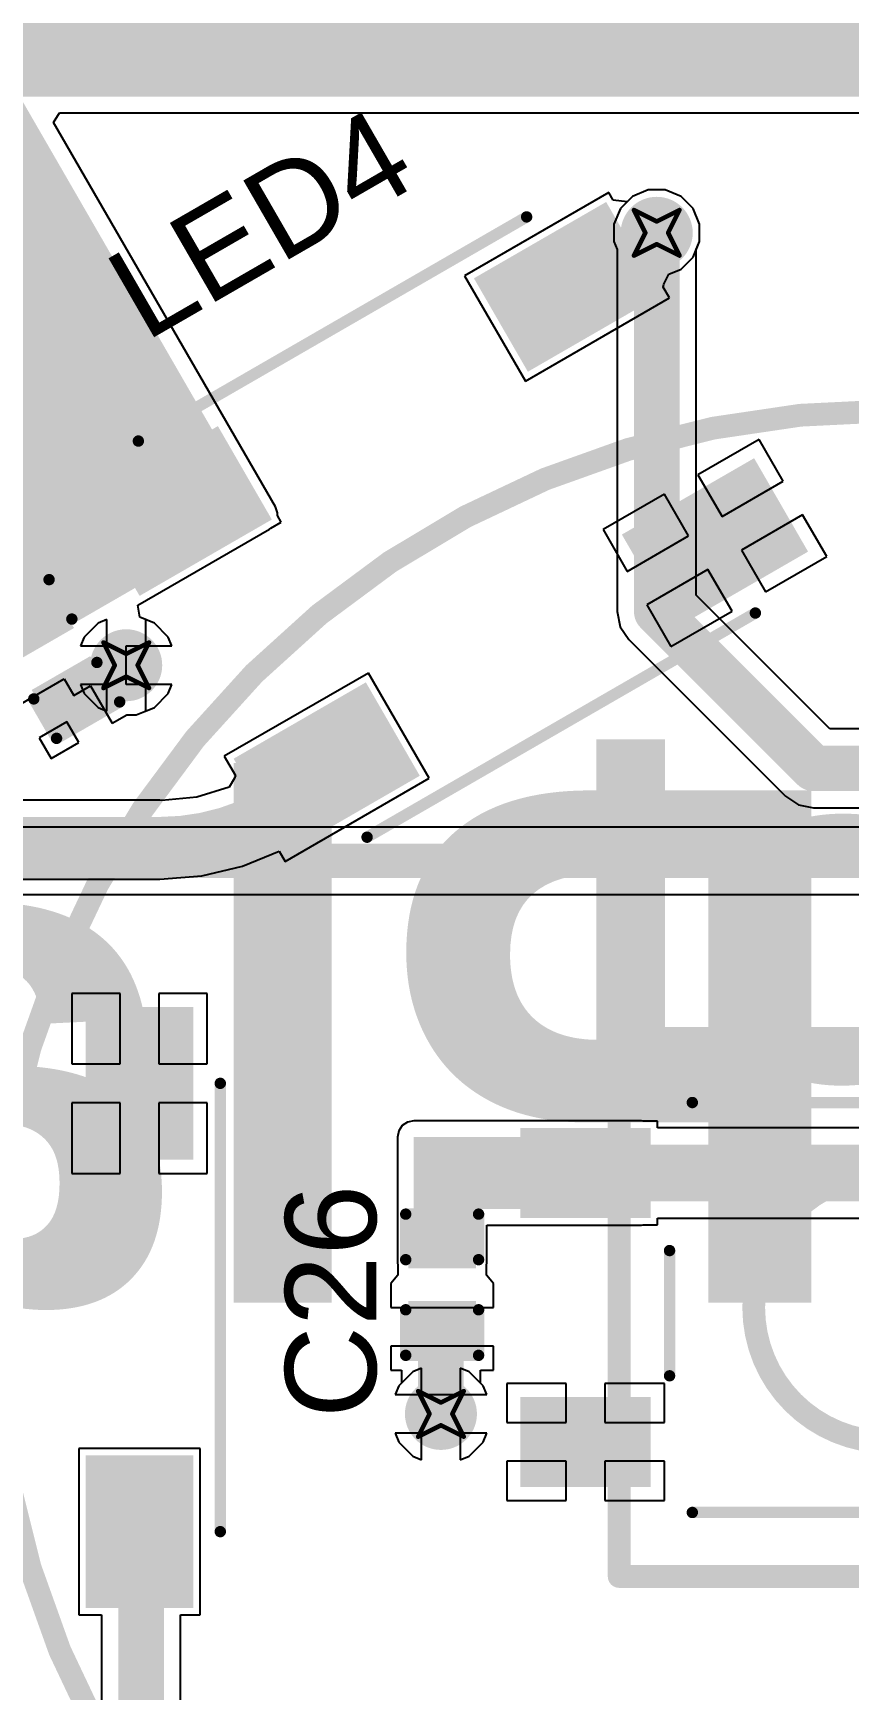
# Model space of a CAD drawing. Header units: inches. Extents: x -0.4 to 12.9, y -0.9 to 6.
# Drawn here: x 1.199 to 1.558, y 0.816 to 1.544 of the extents above; entities that cross this region are included whole.
import ezdxf

# ---------------------------------------------------------------- set-up
doc = ezdxf.new("R2010")
doc.units = ezdxf.units.IN
doc.header["$MEASUREMENT"] = 0
for name, color, linetype in [('Bottom Layer', 5, 'Continuous'), ('Bottom Overlay', 54, 'Continuous'), ('Bottom Solder', 6, 'Continuous'), ('Deimensions', 6, 'Continuous'), ('Drill Drawing', 1, 'Continuous'), ('Top Layer', 1, 'Continuous'), ('Top Overlay', 2, 'Continuous'), ('Top Paste', 8, 'Continuous'), ('Top Solder', 216, 'Continuous'), ('Via Holes', 16, 'Continuous')]:
    doc.layers.add(name, color=color, linetype=linetype)
doc.styles.add('Arial', font='', dxfattribs={"height": 0.2})
doc.styles.add('Arial_Bold', font='', dxfattribs={"height": 0.2})
doc.styles.get('Arial').set_extended_font_data('Arial')
doc.styles.get('Arial_Bold').set_extended_font_data('Arial', bold=True)

# ---------------------------------------------------------------- blocks, each defined once
blk = doc.blocks.new('GT_TC074E_H080_L1_9')
at = {"layer": 'Top Layer'}
for points in [[(-0.15748, 0.0748), (-0.10827, 0.0748), (-0.10827, 0.04331), (-0.15748, 0.04331)], [(0.10827, 0.0748), (0.15748, 0.0748), (0.15748, 0.04331), (0.10827, 0.04331)], [(-0.15748, -0.04331), (-0.10827, -0.04331), (-0.10827, -0.0748), (-0.15748, -0.0748)], [(0.10827, -0.04331), (0.15748, -0.04331), (0.15748, -0.0748), (0.10827, -0.0748)]]:
    blk.add_hatch(color=1, dxfattribs=at).paths.add_polyline_path(points)
at = {"layer": 'Top Paste'}
for points in [[(-0.15748, 0.0748), (-0.10827, 0.0748), (-0.10827, 0.04331), (-0.15748, 0.04331)], [(0.10827, 0.0748), (0.15748, 0.0748), (0.15748, 0.04331), (0.10827, 0.04331)], [(-0.15748, -0.04331), (-0.10827, -0.04331), (-0.10827, -0.0748), (-0.15748, -0.0748)], [(0.10827, -0.04331), (0.15748, -0.04331), (0.15748, -0.0748), (0.10827, -0.0748)]]:
    blk.add_hatch(color=8, dxfattribs=at).paths.add_polyline_path(points)
at = {"layer": 'Top Solder'}
for points in [[(-0.16148, 0.0788), (-0.10427, 0.0788), (-0.10427, 0.03931), (-0.16148, 0.03931)], [(0.10427, 0.0788), (0.16148, 0.0788), (0.16148, 0.03931), (0.10427, 0.03931)], [(-0.16148, -0.03931), (-0.10427, -0.03931), (-0.10427, -0.0788), (-0.16148, -0.0788)], [(0.10427, -0.03931), (0.16148, -0.03931), (0.16148, -0.0788), (0.10427, -0.0788)]]:
    blk.add_hatch(color=216, dxfattribs=at).paths.add_polyline_path(points)
at = {"layer": 'Top Overlay'}
for points in [[(0.086, 0.09, 0.005, 0.005, 0), (-0.086, 0.09, 0.005, 0.005, 0)], [(-0.16887, 0.06506, 0.005, 0.005, 0), (-0.16887, 0.05506, 0.005, 0.005, 0)], [(-0.16387, 0.06006, 0.005, 0.005, 0), (-0.16887, 0.06506, 0.005, 0.005, 0)], [(-0.16387, 0.06006, 0.005, 0.005, 0), (-0.16887, 0.05506, 0.005, 0.005, 0)], [(-0.096, 0.03, 0.005, 0.005, 0), (-0.096, -0.025, 0.005, 0.005, 0)], [(0.096, 0.03, 0.005, 0.005, 0), (0.096, -0.025, 0.005, 0.005, 0)], [(0.086, -0.09, 0.005, 0.005, 0), (-0.086, -0.09, 0.005, 0.005, 0)]]:
    blk.add_lwpolyline(points, format="xyseb", dxfattribs=at)
for points in [[(-0.08725, 0.09, 0.0025, 0.0025, 1), (-0.08475, 0.09, 0.0025, 0.0025, 1)], [(0.08475, 0.09, 0.0025, 0.0025, 1), (0.08725, 0.09, 0.0025, 0.0025, 1)], [(-0.17012, 0.06506, 0.0025, 0.0025, 1), (-0.16762, 0.06506, 0.0025, 0.0025, 1)], [(-0.17012, 0.06506, 0.0025, 0.0025, 1), (-0.16762, 0.06506, 0.0025, 0.0025, 1)], [(-0.16512, 0.06006, 0.0025, 0.0025, 1), (-0.16262, 0.06006, 0.0025, 0.0025, 1)], [(-0.16512, 0.06006, 0.0025, 0.0025, 1), (-0.16262, 0.06006, 0.0025, 0.0025, 1)], [(-0.17012, 0.05506, 0.0025, 0.0025, 1), (-0.16762, 0.05506, 0.0025, 0.0025, 1)], [(-0.17012, 0.05506, 0.0025, 0.0025, 1), (-0.16762, 0.05506, 0.0025, 0.0025, 1)], [(-0.09725, 0.03, 0.0025, 0.0025, 1), (-0.09475, 0.03, 0.0025, 0.0025, 1)], [(0.09475, 0.03, 0.0025, 0.0025, 1), (0.09725, 0.03, 0.0025, 0.0025, 1)], [(-0.09725, -0.025, 0.0025, 0.0025, 1), (-0.09475, -0.025, 0.0025, 0.0025, 1)], [(0.09475, -0.025, 0.0025, 0.0025, 1), (0.09725, -0.025, 0.0025, 0.0025, 1)], [(-0.08725, -0.09, 0.0025, 0.0025, 1), (-0.08475, -0.09, 0.0025, 0.0025, 1)], [(0.08475, -0.09, 0.0025, 0.0025, 1), (0.08725, -0.09, 0.0025, 0.0025, 1)]]:
    blk.add_lwpolyline(points, format="xyseb", close=True, dxfattribs=at)
blk = doc.blocks.new('WS2812B_XF02_W_29')
at = {"layer": 'Top Layer'}
for points in [[(-0.12795, 0.08465), (-0.0689, 0.08465), (-0.0689, 0.04528), (-0.12795, 0.04528)], [(0.12795, 0.04528), (0.0689, 0.04528), (0.0689, 0.08465), (0.12795, 0.08465)], [(-0.12795, -0.04528), (-0.0689, -0.04528), (-0.0689, -0.08465), (-0.12795, -0.08465)], [(0.0689, -0.04528), (0.12795, -0.04528), (0.12795, -0.08465), (0.0689, -0.08465)]]:
    blk.add_hatch(color=1, dxfattribs=at).paths.add_polyline_path(points)
at = {"layer": 'Top Paste'}
for points in [[(-0.12795, 0.08465), (-0.0689, 0.08465), (-0.0689, 0.04528), (-0.12795, 0.04528)], [(0.12795, 0.04528), (0.0689, 0.04528), (0.0689, 0.08465), (0.12795, 0.08465)], [(-0.12795, -0.04528), (-0.0689, -0.04528), (-0.0689, -0.08465), (-0.12795, -0.08465)], [(0.0689, -0.04528), (0.12795, -0.04528), (0.12795, -0.08465), (0.0689, -0.08465)]]:
    blk.add_hatch(color=8, dxfattribs=at).paths.add_polyline_path(points)
at = {"layer": 'Top Solder'}
for points in [[(-0.13195, 0.08865), (-0.0649, 0.08865), (-0.0649, 0.04128), (-0.13195, 0.04128)], [(0.13195, 0.04128), (0.0649, 0.04128), (0.0649, 0.08865), (0.13195, 0.08865)], [(-0.13195, -0.04128), (-0.0649, -0.04128), (-0.0649, -0.08865), (-0.13195, -0.08865)], [(0.0649, -0.04128), (0.13195, -0.04128), (0.13195, -0.08865), (0.0649, -0.08865)]]:
    blk.add_hatch(color=216, dxfattribs=at).paths.add_polyline_path(points)
at = {"layer": 'Top Overlay'}
for points in [[(-0.09843, 0.10043, 0.005, 0.005, 0), (0.09843, 0.10043, 0.005, 0.005, 0)], [(-0.14, 0.071, 0.01, 0.01, 0), (-0.135, 0.066, 0.01, 0.01, 0)], [(-0.14, 0.071, 0.01, 0.01, 0), (-0.14, 0.061, 0.01, 0.01, 0)], [(-0.135, 0.066, 0.01, 0.01, 0), (-0.14, 0.061, 0.01, 0.01, 0)], [(-0.09843, -0.10043, 0.005, 0.005, 0), (0.09843, -0.10043, 0.005, 0.005, 0)]]:
    blk.add_lwpolyline(points, format="xyseb", dxfattribs=at)
for points in [[(-0.09968, 0.10043, 0.0025, 0.0025, 1), (-0.09718, 0.10043, 0.0025, 0.0025, 1)], [(0.09718, 0.10043, 0.0025, 0.0025, 1), (0.09968, 0.10043, 0.0025, 0.0025, 1)], [(-0.1425, 0.071, 0.005, 0.005, 1), (-0.1375, 0.071, 0.005, 0.005, 1)], [(-0.1425, 0.071, 0.005, 0.005, 1), (-0.1375, 0.071, 0.005, 0.005, 1)], [(-0.1425, 0.061, 0.005, 0.005, 1), (-0.1375, 0.061, 0.005, 0.005, 1)], [(-0.1425, 0.061, 0.005, 0.005, 1), (-0.1375, 0.061, 0.005, 0.005, 1)], [(-0.1375, 0.066, 0.005, 0.005, 1), (-0.1325, 0.066, 0.005, 0.005, 1)], [(-0.1375, 0.066, 0.005, 0.005, 1), (-0.1325, 0.066, 0.005, 0.005, 1)], [(-0.09968, -0.10043, 0.0025, 0.0025, 1), (-0.09718, -0.10043, 0.0025, 0.0025, 1)], [(0.09718, -0.10043, 0.0025, 0.0025, 1), (0.09968, -0.10043, 0.0025, 0.0025, 1)]]:
    blk.add_lwpolyline(points, format="xyseb", close=True, dxfattribs=at)
blk = doc.blocks.new('WS2812B_XF02_W_30')
at = {"layer": 'Top Layer'}
for points in [[(-0.12795, 0.08465), (-0.0689, 0.08465), (-0.0689, 0.04528), (-0.12795, 0.04528)], [(0.12795, 0.04528), (0.0689, 0.04528), (0.0689, 0.08465), (0.12795, 0.08465)], [(-0.12795, -0.04528), (-0.0689, -0.04528), (-0.0689, -0.08465), (-0.12795, -0.08465)], [(0.0689, -0.04528), (0.12795, -0.04528), (0.12795, -0.08465), (0.0689, -0.08465)]]:
    blk.add_hatch(color=1, dxfattribs=at).paths.add_polyline_path(points)
at = {"layer": 'Top Paste'}
for points in [[(-0.12795, 0.08465), (-0.0689, 0.08465), (-0.0689, 0.04528), (-0.12795, 0.04528)], [(0.12795, 0.04528), (0.0689, 0.04528), (0.0689, 0.08465), (0.12795, 0.08465)], [(-0.12795, -0.04528), (-0.0689, -0.04528), (-0.0689, -0.08465), (-0.12795, -0.08465)], [(0.0689, -0.04528), (0.12795, -0.04528), (0.12795, -0.08465), (0.0689, -0.08465)]]:
    blk.add_hatch(color=8, dxfattribs=at).paths.add_polyline_path(points)
at = {"layer": 'Top Solder'}
for points in [[(-0.13195, 0.08865), (-0.0649, 0.08865), (-0.0649, 0.04128), (-0.13195, 0.04128)], [(0.13195, 0.04128), (0.0649, 0.04128), (0.0649, 0.08865), (0.13195, 0.08865)], [(-0.13195, -0.04128), (-0.0649, -0.04128), (-0.0649, -0.08865), (-0.13195, -0.08865)], [(0.0649, -0.04128), (0.13195, -0.04128), (0.13195, -0.08865), (0.0649, -0.08865)]]:
    blk.add_hatch(color=216, dxfattribs=at).paths.add_polyline_path(points)
at = {"layer": 'Top Overlay'}
for points in [[(-0.09843, 0.10043, 0.005, 0.005, 0), (0.09843, 0.10043, 0.005, 0.005, 0)], [(-0.14, 0.071, 0.01, 0.01, 0), (-0.14, 0.061, 0.01, 0.01, 0)], [(-0.14, 0.071, 0.01, 0.01, 0), (-0.135, 0.066, 0.01, 0.01, 0)], [(-0.14, 0.061, 0.01, 0.01, 0), (-0.135, 0.066, 0.01, 0.01, 0)], [(-0.09843, -0.10043, 0.005, 0.005, 0), (0.09843, -0.10043, 0.005, 0.005, 0)]]:
    blk.add_lwpolyline(points, format="xyseb", dxfattribs=at)
for points in [[(-0.09968, 0.10043, 0.0025, 0.0025, 1), (-0.09718, 0.10043, 0.0025, 0.0025, 1)], [(0.09718, 0.10043, 0.0025, 0.0025, 1), (0.09968, 0.10043, 0.0025, 0.0025, 1)], [(-0.1425, 0.071, 0.005, 0.005, 1), (-0.1375, 0.071, 0.005, 0.005, 1)], [(-0.1425, 0.071, 0.005, 0.005, 1), (-0.1375, 0.071, 0.005, 0.005, 1)], [(-0.1425, 0.061, 0.005, 0.005, 1), (-0.1375, 0.061, 0.005, 0.005, 1)], [(-0.1425, 0.061, 0.005, 0.005, 1), (-0.1375, 0.061, 0.005, 0.005, 1)], [(-0.1375, 0.066, 0.005, 0.005, 1), (-0.1325, 0.066, 0.005, 0.005, 1)], [(-0.1375, 0.066, 0.005, 0.005, 1), (-0.1325, 0.066, 0.005, 0.005, 1)], [(-0.09968, -0.10043, 0.0025, 0.0025, 1), (-0.09718, -0.10043, 0.0025, 0.0025, 1)], [(0.09718, -0.10043, 0.0025, 0.0025, 1), (0.09968, -0.10043, 0.0025, 0.0025, 1)]]:
    blk.add_lwpolyline(points, format="xyseb", close=True, dxfattribs=at)
blk = doc.blocks.new('C___0402_42')
at = {"layer": 'Top Layer'}
for points in [[(-0.0275, -0.0125), (-0.0275, 0.0125), (-0.0095, 0.0125), (-0.0095, -0.0125)], [(0.0095, -0.0125), (0.0095, 0.0125), (0.0275, 0.0125), (0.0275, -0.0125)]]:
    blk.add_hatch(color=1, dxfattribs=at).paths.add_polyline_path(points)
at = {"layer": 'Top Paste'}
for points in [[(-0.0275, -0.0125), (-0.0275, 0.0125), (-0.0095, 0.0125), (-0.0095, -0.0125)], [(0.0095, -0.0125), (0.0095, 0.0125), (0.0275, 0.0125), (0.0275, -0.0125)]]:
    blk.add_hatch(color=8, dxfattribs=at).paths.add_polyline_path(points)
at = {"layer": 'Top Solder'}
for points in [[(-0.02986, -0.01486), (-0.02986, 0.01486), (-0.00714, 0.01486), (-0.00714, -0.01486)], [(0.00714, -0.01486), (0.00714, 0.01486), (0.02986, 0.01486), (0.02986, -0.01486)]]:
    blk.add_hatch(color=216, dxfattribs=at).paths.add_polyline_path(points)
at = {"layer": 'Top Overlay'}
for points in [[(-0.031, 0.016, 0.005, 0.005, 0), (-0.031, -0.016, 0.005, 0.005, 0)], [(-0.031, 0.016, 0.005, 0.005, 0), (-0.011, 0.016, 0.005, 0.005, 0)], [(0.011, 0.016, 0.005, 0.005, 0), (0.031, 0.016, 0.005, 0.005, 0)], [(0.031, 0.016, 0.005, 0.005, 0), (0.031, -0.016, 0.005, 0.005, 0)], [(-0.031, -0.016, 0.005, 0.005, 0), (-0.011, -0.016, 0.005, 0.005, 0)], [(0.011, -0.016, 0.005, 0.005, 0), (0.031, -0.016, 0.005, 0.005, 0)]]:
    blk.add_lwpolyline(points, format="xyseb", dxfattribs=at)
for points in [[(-0.03225, 0.016, 0.0025, 0.0025, 1), (-0.02975, 0.016, 0.0025, 0.0025, 1)], [(-0.03225, 0.016, 0.0025, 0.0025, 1), (-0.02975, 0.016, 0.0025, 0.0025, 1)], [(-0.01225, 0.016, 0.0025, 0.0025, 1), (-0.00975, 0.016, 0.0025, 0.0025, 1)], [(0.00975, 0.016, 0.0025, 0.0025, 1), (0.01225, 0.016, 0.0025, 0.0025, 1)], [(0.02975, 0.016, 0.0025, 0.0025, 1), (0.03225, 0.016, 0.0025, 0.0025, 1)], [(0.02975, 0.016, 0.0025, 0.0025, 1), (0.03225, 0.016, 0.0025, 0.0025, 1)], [(-0.03225, -0.016, 0.0025, 0.0025, 1), (-0.02975, -0.016, 0.0025, 0.0025, 1)], [(-0.03225, -0.016, 0.0025, 0.0025, 1), (-0.02975, -0.016, 0.0025, 0.0025, 1)], [(-0.01225, -0.016, 0.0025, 0.0025, 1), (-0.00975, -0.016, 0.0025, 0.0025, 1)], [(0.00975, -0.016, 0.0025, 0.0025, 1), (0.01225, -0.016, 0.0025, 0.0025, 1)], [(0.02975, -0.016, 0.0025, 0.0025, 1), (0.03225, -0.016, 0.0025, 0.0025, 1)], [(0.02975, -0.016, 0.0025, 0.0025, 1), (0.03225, -0.016, 0.0025, 0.0025, 1)]]:
    blk.add_lwpolyline(points, format="xyseb", close=True, dxfattribs=at)
blk = doc.blocks.new('C___0402_54')
at = {"layer": 'Top Layer'}
for points in [[(-0.0275, -0.0125), (-0.0275, 0.0125), (-0.0095, 0.0125), (-0.0095, -0.0125)], [(0.0095, -0.0125), (0.0095, 0.0125), (0.0275, 0.0125), (0.0275, -0.0125)]]:
    blk.add_hatch(color=1, dxfattribs=at).paths.add_polyline_path(points)
at = {"layer": 'Top Paste'}
for points in [[(-0.0275, -0.0125), (-0.0275, 0.0125), (-0.0095, 0.0125), (-0.0095, -0.0125)], [(0.0095, -0.0125), (0.0095, 0.0125), (0.0275, 0.0125), (0.0275, -0.0125)]]:
    blk.add_hatch(color=8, dxfattribs=at).paths.add_polyline_path(points)
at = {"layer": 'Top Solder'}
for points in [[(-0.02986, -0.01486), (-0.02986, 0.01486), (-0.00714, 0.01486), (-0.00714, -0.01486)], [(0.00714, -0.01486), (0.00714, 0.01486), (0.02986, 0.01486), (0.02986, -0.01486)]]:
    blk.add_hatch(color=216, dxfattribs=at).paths.add_polyline_path(points)
at = {"layer": 'Top Overlay'}
for points in [[(-0.031, 0.016, 0.005, 0.005, 0), (-0.031, -0.016, 0.005, 0.005, 0)], [(-0.011, 0.016, 0.005, 0.005, 0), (-0.031, 0.016, 0.005, 0.005, 0)], [(0.031, 0.016, 0.005, 0.005, 0), (0.011, 0.016, 0.005, 0.005, 0)], [(0.031, 0.016, 0.005, 0.005, 0), (0.031, -0.016, 0.005, 0.005, 0)], [(-0.011, -0.016, 0.005, 0.005, 0), (-0.031, -0.016, 0.005, 0.005, 0)], [(0.031, -0.016, 0.005, 0.005, 0), (0.011, -0.016, 0.005, 0.005, 0)]]:
    blk.add_lwpolyline(points, format="xyseb", dxfattribs=at)
for points in [[(-0.03225, 0.016, 0.0025, 0.0025, 1), (-0.02975, 0.016, 0.0025, 0.0025, 1)], [(-0.03225, 0.016, 0.0025, 0.0025, 1), (-0.02975, 0.016, 0.0025, 0.0025, 1)], [(-0.01225, 0.016, 0.0025, 0.0025, 1), (-0.00975, 0.016, 0.0025, 0.0025, 1)], [(0.00975, 0.016, 0.0025, 0.0025, 1), (0.01225, 0.016, 0.0025, 0.0025, 1)], [(0.02975, 0.016, 0.0025, 0.0025, 1), (0.03225, 0.016, 0.0025, 0.0025, 1)], [(0.02975, 0.016, 0.0025, 0.0025, 1), (0.03225, 0.016, 0.0025, 0.0025, 1)], [(-0.03225, -0.016, 0.0025, 0.0025, 1), (-0.02975, -0.016, 0.0025, 0.0025, 1)], [(-0.03225, -0.016, 0.0025, 0.0025, 1), (-0.02975, -0.016, 0.0025, 0.0025, 1)], [(-0.01225, -0.016, 0.0025, 0.0025, 1), (-0.00975, -0.016, 0.0025, 0.0025, 1)], [(0.00975, -0.016, 0.0025, 0.0025, 1), (0.01225, -0.016, 0.0025, 0.0025, 1)], [(0.02975, -0.016, 0.0025, 0.0025, 1), (0.03225, -0.016, 0.0025, 0.0025, 1)], [(0.02975, -0.016, 0.0025, 0.0025, 1), (0.03225, -0.016, 0.0025, 0.0025, 1)]]:
    blk.add_lwpolyline(points, format="xyseb", close=True, dxfattribs=at)

msp = doc.modelspace()

# ---------------------------------------------------------------- hatches: boundary and pattern name
at = {"layer": 'Bottom Layer'}
h = msp.add_hatch(color=5, dxfattribs=at)
edge = h.paths.add_edge_path()
edge.add_arc((1.47317, 1.45616), 0.01181, 0, 360)
h = msp.add_hatch(color=5, dxfattribs=at)
edge = h.paths.add_edge_path()
edge.add_arc((1.24023, 1.26627), 0.01181, 0, 360)
h = msp.add_hatch(color=5, dxfattribs=at)
edge = h.paths.add_edge_path()
edge.add_arc((1.37842, 0.93752), 0.01181, 0, 360)
at = {"layer": 'Bottom Solder'}
h = msp.add_hatch(color=6, dxfattribs=at)
edge = h.paths.add_edge_path()
edge.add_arc((1.47317, 1.45616), 0.01581, 0, 360)
h = msp.add_hatch(color=6, dxfattribs=at)
edge = h.paths.add_edge_path()
edge.add_arc((1.24023, 1.26627), 0.01581, 0, 360)
h = msp.add_hatch(color=6, dxfattribs=at)
edge = h.paths.add_edge_path()
edge.add_arc((1.37842, 0.93752), 0.01581, 0, 360)
at = {"layer": 'Top Layer'}
for points in [[(0.951, 1.516), (2.17361, 1.516), (2.17361, 1.595), (0.951, 1.595)], [(1.18534, 1.26627), (1.29961, 1.33224), (1.14898, 1.59313), (1.03472, 1.52716)], [(1.36645, 1.02756), (1.46654, 1.02756), (1.46654, 1.05906), (1.36645, 1.05906)], [(1.36645, 1.00375), (1.39145, 1.00375), (1.39145, 1.05906), (1.36645, 1.05906)]]:
    msp.add_hatch(color=1, dxfattribs=at).paths.add_polyline_path(points)
h = msp.add_hatch(color=1, dxfattribs=at)
edge = h.paths.add_edge_path()
edge.add_arc((1.47317, 1.45616), 0.01181, 0, 360)
h = msp.add_hatch(color=1, dxfattribs=at)
edge = h.paths.add_edge_path()
edge.add_arc((1.24023, 1.26627), 0.01181, 0, 360)
h = msp.add_hatch(color=1, dxfattribs=at)
edge = h.paths.add_edge_path()
edge.add_arc((1.37842, 0.93752), 0.01181, 0, 360)
at = {"layer": 'Top Solder'}
h = msp.add_hatch(color=216, dxfattribs=at)
edge = h.paths.add_edge_path()
edge.add_arc((1.47317, 1.45616), 0.01581, 0, 360)
h = msp.add_hatch(color=216, dxfattribs=at)
edge = h.paths.add_edge_path()
edge.add_arc((1.24023, 1.26627), 0.01581, 0, 360)
h = msp.add_hatch(color=216, dxfattribs=at)
edge = h.paths.add_edge_path()
edge.add_arc((1.37842, 0.93752), 0.01581, 0, 360)
at = {"layer": 'Via Holes'}
h = msp.add_hatch(color=7, dxfattribs=at)
edge = h.paths.add_edge_path()
edge.add_arc((1.47317, 1.45616), 0.00591, 0, 360)
h = msp.add_hatch(color=7, dxfattribs=at)
edge = h.paths.add_edge_path()
edge.add_arc((1.24023, 1.26627), 0.00591, 0, 360)
h = msp.add_hatch(color=7, dxfattribs=at)
edge = h.paths.add_edge_path()
edge.add_arc((1.37842, 0.93752), 0.00591, 0, 360)

# ---------------------------------------------------------------- linework, layer by layer
at = {"layer": 'Bottom Layer'}
for p, q in [((1.46251, 1.47211), (1.45722, 1.46682)), ((1.46943, 1.47497), (1.46251, 1.47211)), ((1.47691, 1.47497), (1.46943, 1.47497)), ((1.48383, 1.47211), (1.47691, 1.47497)), ((1.48912, 1.46682), (1.48383, 1.47211)), ((1.45722, 1.46682), (1.45436, 1.4599)), ((1.49198, 1.4599), (1.48912, 1.46682)), ((1.45436, 1.4599), (1.45436, 1.45242)), ((1.49198, 1.45242), (1.49198, 1.4599)), ((1.45436, 1.45242), (1.45584, 1.44885)), ((1.45584, 1.44885), (1.45584, 1.28983)), ((1.4905, 1.44885), (1.49198, 1.45242)), ((1.4905, 1.29701), (1.4905, 1.44885)), ((1.54918, 1.23833), (1.4905, 1.29701)), ((1.45584, 1.28983), (1.45716, 1.2832)), ((1.22788, 1.28476), (1.22174, 1.27862)), ((1.23173, 1.28635), (1.22788, 1.28476)), ((1.23173, 1.27477), (1.23173, 1.28635)), ((1.25259, 1.28476), (1.24873, 1.28635)), ((1.24873, 1.28635), (1.24873, 1.27477)), ((1.25872, 1.27862), (1.25259, 1.28476)), ((1.45716, 1.2832), (1.46091, 1.27757)), ((1.22174, 1.27862), (1.22014, 1.27477)), ((1.22014, 1.27477), (1.23173, 1.27477)), ((1.24873, 1.27477), (1.26032, 1.27477)), ((1.26032, 1.27477), (1.25872, 1.27862)), ((1.46091, 1.27757), (1.52974, 1.20874)), ((1.23173, 1.25777), (1.22014, 1.25777)), ((1.22014, 1.25777), (1.22174, 1.25391)), ((1.22174, 1.25391), (1.22788, 1.24778)), ((1.23173, 1.24618), (1.23173, 1.25777)), ((1.26032, 1.25777), (1.24873, 1.25777)), ((1.24873, 1.25777), (1.24873, 1.24618)), ((1.25259, 1.24778), (1.25872, 1.25391)), ((1.25872, 1.25391), (1.26032, 1.25777)), ((1.22788, 1.24778), (1.23173, 1.24618)), ((1.24873, 1.24618), (1.25259, 1.24778)), ((2.457, 1.23833), (1.54918, 1.23833)), ((1.52974, 1.20874), (1.52974, 1.20874)), ((1.52974, 1.20874), (1.53537, 1.20499)), ((1.53537, 1.20499), (1.542, 1.20367)), ((1.542, 1.20367), (1.542, 1.20367)), ((1.542, 1.20367), (2.45346, 1.20367)), ((2.45256, 1.19515), (0.99036, 1.19515)), ((0.99649, 1.16558), (2.66208, 1.16558)), ((1.36607, 0.95601), (1.35993, 0.94988)), ((1.36992, 0.95761), (1.36607, 0.95601)), ((1.36992, 0.94602), (1.36992, 0.95761)), ((1.39078, 0.95601), (1.38692, 0.95761)), ((1.38692, 0.95761), (1.38692, 0.94602)), ((1.39691, 0.94988), (1.39078, 0.95601)), ((1.35993, 0.94988), (1.35833, 0.94602)), ((1.35833, 0.94602), (1.36992, 0.94602)), ((1.38692, 0.94602), (1.39851, 0.94602)), ((1.39851, 0.94602), (1.39691, 0.94988)), ((1.36992, 0.92902), (1.35833, 0.92902)), ((1.35833, 0.92902), (1.35993, 0.92517)), ((1.35993, 0.92517), (1.36607, 0.91903)), ((1.36992, 0.91743), (1.36992, 0.92902)), ((1.39851, 0.92902), (1.38692, 0.92902)), ((1.38692, 0.92902), (1.38692, 0.91743)), ((1.39078, 0.91903), (1.39691, 0.92517)), ((1.39691, 0.92517), (1.39851, 0.92902)), ((1.36607, 0.91903), (1.36992, 0.91743)), ((1.38692, 0.91743), (1.39078, 0.91903))]:
    msp.add_line(p, q, dxfattribs=at)
for points in [[(1.47317, 1.28983, 0.02, 0.02, 0), (1.47317, 1.45616, 0.02, 0.02, 0)], [(1.47317, 1.28983, 0.02, 0.02, 0), (1.542, 1.221, 0.02, 0.02, 0)], [(1.542, 1.221, 0.02, 0.02, 0), (2.479, 1.221, 0.02, 0.02, 0)], [(0.99036, 1.18036, 0.015, 0.015, 0), (2.66208, 1.18036, 0.015, 0.015, 0)]]:
    msp.add_lwpolyline(points, format="xyseb", dxfattribs=at)
for points in [[(1.46817, 1.45616, 0.01, 0.01, 1), (1.47817, 1.45616, 0.01, 0.01, 1)], [(1.46817, 1.28983, 0.01, 0.01, 1), (1.47817, 1.28983, 0.01, 0.01, 1)], [(1.46817, 1.28983, 0.01, 0.01, 1), (1.47817, 1.28983, 0.01, 0.01, 1)], [(1.537, 1.221, 0.01, 0.01, 1), (1.547, 1.221, 0.01, 0.01, 1)], [(1.537, 1.221, 0.01, 0.01, 1), (1.547, 1.221, 0.01, 0.01, 1)]]:
    msp.add_lwpolyline(points, format="xyseb", close=True, dxfattribs=at)
at = {"layer": 'Deimensions'}
for points in [[(1.9685, 0.98425, 0.01, 0.01, 1), (1.1811, 0.98425, 0.01, 0.01, 1)], [(1.45419, 1.10236, 0.005, 0.005, 1), (1.45919, 1.10236, 0.005, 0.005, 1)], [(1.45419, 1.10236, 0.005, 0.005, 1), (1.45919, 1.10236, 0.005, 0.005, 1)], [(1.51325, 0.98425, 0.005, 0.005, 1), (1.51825, 0.98425, 0.005, 0.005, 1)], [(1.51325, 0.98425, 0.005, 0.005, 1), (1.51825, 0.98425, 0.005, 0.005, 1)], [(1.45419, 0.86614, 0.005, 0.005, 1), (1.45919, 0.86614, 0.005, 0.005, 1)], [(1.45419, 0.86614, 0.005, 0.005, 1), (1.45919, 0.86614, 0.005, 0.005, 1)]]:
    msp.add_lwpolyline(points, format="xyseb", close=True, dxfattribs=at)
for points in [[(1.45669, 1.10236, 0.01, 0.01, 0), (1.69291, 1.10236, 0.01, 0.01, 0)], [(1.45669, 0.86614, 0.01, 0.01, 0), (1.45669, 1.10236, 0.01, 0.01, 0)], [(1.51575, 0.98425, 0.01, 0.01, -1), (1.63386, 0.98425, 0.01, 0.01, 0)], [(1.63386, 0.98425, 0.01, 0.01, -1), (1.51575, 0.98425, 0.01, 0.01, 0)], [(1.45669, 0.86614, 0.01, 0.01, 0), (1.69291, 0.86614, 0.01, 0.01, 0)]]:
    msp.add_lwpolyline(points, format="xyseb", dxfattribs=at)
at = {"layer": 'Drill Drawing'}
for points in [[(1.46317, 1.46616, 0.002, 0.002, 0), (1.47317, 1.46116, 0.002, 0.002, 0)], [(1.46317, 1.46616, 0.002, 0.002, 0), (1.46817, 1.45616, 0.002, 0.002, 0)], [(1.47317, 1.46116, 0.002, 0.002, 0), (1.48317, 1.46616, 0.002, 0.002, 0)], [(1.47817, 1.45616, 0.002, 0.002, 0), (1.48317, 1.46616, 0.002, 0.002, 0)], [(1.46317, 1.44616, 0.002, 0.002, 0), (1.46817, 1.45616, 0.002, 0.002, 0)], [(1.47817, 1.45616, 0.002, 0.002, 0), (1.48317, 1.44616, 0.002, 0.002, 0)], [(1.46317, 1.44616, 0.002, 0.002, 0), (1.47317, 1.45116, 0.002, 0.002, 0)], [(1.47317, 1.45116, 0.002, 0.002, 0), (1.48317, 1.44616, 0.002, 0.002, 0)], [(1.23023, 1.27627, 0.002, 0.002, 0), (1.24023, 1.27127, 0.002, 0.002, 0)], [(1.23023, 1.27627, 0.002, 0.002, 0), (1.23523, 1.26627, 0.002, 0.002, 0)], [(1.24023, 1.27127, 0.002, 0.002, 0), (1.25023, 1.27627, 0.002, 0.002, 0)], [(1.24523, 1.26627, 0.002, 0.002, 0), (1.25023, 1.27627, 0.002, 0.002, 0)], [(1.23023, 1.25627, 0.002, 0.002, 0), (1.23523, 1.26627, 0.002, 0.002, 0)], [(1.24523, 1.26627, 0.002, 0.002, 0), (1.25023, 1.25627, 0.002, 0.002, 0)], [(1.23023, 1.25627, 0.002, 0.002, 0), (1.24023, 1.26127, 0.002, 0.002, 0)], [(1.24023, 1.26127, 0.002, 0.002, 0), (1.25023, 1.25627, 0.002, 0.002, 0)], [(1.36842, 0.94752, 0.002, 0.002, 0), (1.37842, 0.94252, 0.002, 0.002, 0)], [(1.36842, 0.94752, 0.002, 0.002, 0), (1.37342, 0.93752, 0.002, 0.002, 0)], [(1.37842, 0.94252, 0.002, 0.002, 0), (1.38842, 0.94752, 0.002, 0.002, 0)], [(1.38342, 0.93752, 0.002, 0.002, 0), (1.38842, 0.94752, 0.002, 0.002, 0)], [(1.36842, 0.92752, 0.002, 0.002, 0), (1.37342, 0.93752, 0.002, 0.002, 0)], [(1.38342, 0.93752, 0.002, 0.002, 0), (1.38842, 0.92752, 0.002, 0.002, 0)], [(1.36842, 0.92752, 0.002, 0.002, 0), (1.37842, 0.93252, 0.002, 0.002, 0)], [(1.37842, 0.93252, 0.002, 0.002, 0), (1.38842, 0.92752, 0.002, 0.002, 0)]]:
    msp.add_lwpolyline(points, format="xyseb", dxfattribs=at)
for points in [[(1.46267, 1.46616, 0.001, 0.001, 1), (1.46367, 1.46616, 0.001, 0.001, 1)], [(1.46267, 1.46616, 0.001, 0.001, 1), (1.46367, 1.46616, 0.001, 0.001, 1)], [(1.48267, 1.46616, 0.001, 0.001, 1), (1.48367, 1.46616, 0.001, 0.001, 1)], [(1.48267, 1.46616, 0.001, 0.001, 1), (1.48367, 1.46616, 0.001, 0.001, 1)], [(1.46767, 1.45616, 0.001, 0.001, 1), (1.46867, 1.45616, 0.001, 0.001, 1)], [(1.46767, 1.45616, 0.001, 0.001, 1), (1.46867, 1.45616, 0.001, 0.001, 1)], [(1.47267, 1.46116, 0.001, 0.001, 1), (1.47367, 1.46116, 0.001, 0.001, 1)], [(1.47267, 1.46116, 0.001, 0.001, 1), (1.47367, 1.46116, 0.001, 0.001, 1)], [(1.47767, 1.45616, 0.001, 0.001, 1), (1.47867, 1.45616, 0.001, 0.001, 1)], [(1.47767, 1.45616, 0.001, 0.001, 1), (1.47867, 1.45616, 0.001, 0.001, 1)], [(1.47267, 1.45116, 0.001, 0.001, 1), (1.47367, 1.45116, 0.001, 0.001, 1)], [(1.47267, 1.45116, 0.001, 0.001, 1), (1.47367, 1.45116, 0.001, 0.001, 1)], [(1.46267, 1.44616, 0.001, 0.001, 1), (1.46367, 1.44616, 0.001, 0.001, 1)], [(1.46267, 1.44616, 0.001, 0.001, 1), (1.46367, 1.44616, 0.001, 0.001, 1)], [(1.48267, 1.44616, 0.001, 0.001, 1), (1.48367, 1.44616, 0.001, 0.001, 1)], [(1.48267, 1.44616, 0.001, 0.001, 1), (1.48367, 1.44616, 0.001, 0.001, 1)], [(1.22973, 1.27627, 0.001, 0.001, 1), (1.23073, 1.27627, 0.001, 0.001, 1)], [(1.22973, 1.27627, 0.001, 0.001, 1), (1.23073, 1.27627, 0.001, 0.001, 1)], [(1.24973, 1.27627, 0.001, 0.001, 1), (1.25073, 1.27627, 0.001, 0.001, 1)], [(1.24973, 1.27627, 0.001, 0.001, 1), (1.25073, 1.27627, 0.001, 0.001, 1)], [(1.23473, 1.26627, 0.001, 0.001, 1), (1.23573, 1.26627, 0.001, 0.001, 1)], [(1.23473, 1.26627, 0.001, 0.001, 1), (1.23573, 1.26627, 0.001, 0.001, 1)], [(1.23973, 1.27127, 0.001, 0.001, 1), (1.24073, 1.27127, 0.001, 0.001, 1)], [(1.23973, 1.27127, 0.001, 0.001, 1), (1.24073, 1.27127, 0.001, 0.001, 1)], [(1.24473, 1.26627, 0.001, 0.001, 1), (1.24573, 1.26627, 0.001, 0.001, 1)], [(1.24473, 1.26627, 0.001, 0.001, 1), (1.24573, 1.26627, 0.001, 0.001, 1)], [(1.23973, 1.26127, 0.001, 0.001, 1), (1.24073, 1.26127, 0.001, 0.001, 1)], [(1.23973, 1.26127, 0.001, 0.001, 1), (1.24073, 1.26127, 0.001, 0.001, 1)], [(1.22973, 1.25627, 0.001, 0.001, 1), (1.23073, 1.25627, 0.001, 0.001, 1)], [(1.22973, 1.25627, 0.001, 0.001, 1), (1.23073, 1.25627, 0.001, 0.001, 1)], [(1.24973, 1.25627, 0.001, 0.001, 1), (1.25073, 1.25627, 0.001, 0.001, 1)], [(1.24973, 1.25627, 0.001, 0.001, 1), (1.25073, 1.25627, 0.001, 0.001, 1)], [(1.36792, 0.94752, 0.001, 0.001, 1), (1.36892, 0.94752, 0.001, 0.001, 1)], [(1.36792, 0.94752, 0.001, 0.001, 1), (1.36892, 0.94752, 0.001, 0.001, 1)], [(1.38792, 0.94752, 0.001, 0.001, 1), (1.38892, 0.94752, 0.001, 0.001, 1)], [(1.38792, 0.94752, 0.001, 0.001, 1), (1.38892, 0.94752, 0.001, 0.001, 1)], [(1.37292, 0.93752, 0.001, 0.001, 1), (1.37392, 0.93752, 0.001, 0.001, 1)], [(1.37292, 0.93752, 0.001, 0.001, 1), (1.37392, 0.93752, 0.001, 0.001, 1)], [(1.37792, 0.94252, 0.001, 0.001, 1), (1.37892, 0.94252, 0.001, 0.001, 1)], [(1.37792, 0.94252, 0.001, 0.001, 1), (1.37892, 0.94252, 0.001, 0.001, 1)], [(1.38292, 0.93752, 0.001, 0.001, 1), (1.38392, 0.93752, 0.001, 0.001, 1)], [(1.38292, 0.93752, 0.001, 0.001, 1), (1.38392, 0.93752, 0.001, 0.001, 1)], [(1.37792, 0.93252, 0.001, 0.001, 1), (1.37892, 0.93252, 0.001, 0.001, 1)], [(1.37792, 0.93252, 0.001, 0.001, 1), (1.37892, 0.93252, 0.001, 0.001, 1)], [(1.36792, 0.92752, 0.001, 0.001, 1), (1.36892, 0.92752, 0.001, 0.001, 1)], [(1.36792, 0.92752, 0.001, 0.001, 1), (1.36892, 0.92752, 0.001, 0.001, 1)], [(1.38792, 0.92752, 0.001, 0.001, 1), (1.38892, 0.92752, 0.001, 0.001, 1)], [(1.38792, 0.92752, 0.001, 0.001, 1), (1.38892, 0.92752, 0.001, 0.001, 1)]]:
    msp.add_lwpolyline(points, format="xyseb", close=True, dxfattribs=at)
at = {"layer": 'Top Layer'}
for p, q in [((1.20837, 1.50453), (1.21087, 1.50886)), ((1.21087, 1.50886), (1.63729, 1.50886)), ((1.30579, 1.3358), (1.20837, 1.50453)), ((1.45207, 1.47381), (1.38881, 1.43728)), ((1.45397, 1.47052), (1.45207, 1.47381)), ((1.46018, 1.46977), (1.45397, 1.47052)), ((1.46251, 1.47211), (1.46018, 1.46977)), ((1.46943, 1.47497), (1.46251, 1.47211)), ((1.47691, 1.47497), (1.46943, 1.47497)), ((1.48383, 1.47211), (1.47691, 1.47497)), ((1.48912, 1.46682), (1.48383, 1.47211)), ((1.49198, 1.4599), (1.48912, 1.46682)), ((1.49198, 1.45242), (1.49198, 1.4599)), ((1.48912, 1.44551), (1.49198, 1.45242)), ((1.48383, 1.44021), (1.48912, 1.44551)), ((1.38881, 1.43728), (1.41549, 1.39106)), ((1.47601, 1.43235), (1.47623, 1.43359)), ((1.47623, 1.43359), (1.47851, 1.43801)), ((1.47851, 1.43801), (1.48383, 1.44021)), ((1.41549, 1.39106), (1.47876, 1.42759)), ((1.47876, 1.42759), (1.47601, 1.43235)), ((1.51813, 1.36539), (1.49126, 1.34987)), ((1.52872, 1.34704), (1.51813, 1.36539)), ((1.49126, 1.34987), (1.50185, 1.33153)), ((1.50185, 1.33153), (1.52872, 1.34704)), ((1.47654, 1.34137), (1.44967, 1.32586)), ((1.48713, 1.32303), (1.47654, 1.34137)), ((1.30668, 1.33317), (1.30579, 1.3358)), ((1.30661, 1.33205), (1.30668, 1.33317)), ((1.30828, 1.32916), (1.30661, 1.33205)), ((1.53722, 1.33232), (1.51035, 1.31681)), ((1.54782, 1.31397), (1.53722, 1.33232)), ((1.2454, 1.2927), (1.30318, 1.32605)), ((1.30318, 1.32605), (1.30371, 1.32652)), ((1.30318, 1.32605), (1.30318, 1.32605)), ((1.30371, 1.32652), (1.30828, 1.32916)), ((1.44967, 1.32586), (1.46026, 1.30751)), ((1.46026, 1.30751), (1.48713, 1.32303)), ((1.51035, 1.31681), (1.52095, 1.29846)), ((1.52095, 1.29846), (1.54782, 1.31397)), ((1.49563, 1.30831), (1.46876, 1.29279)), ((1.50622, 1.28996), (1.49563, 1.30831)), ((1.24622, 1.2874), (1.2454, 1.2927)), ((1.46876, 1.29279), (1.47935, 1.27444)), ((1.47935, 1.27444), (1.50622, 1.28996)), ((1.25259, 1.28476), (1.24622, 1.2874)), ((1.25872, 1.27862), (1.25259, 1.28476)), ((1.24023, 1.25777), (1.24023, 1.27477)), ((1.24023, 1.27477), (1.26032, 1.27477)), ((1.26032, 1.27477), (1.25872, 1.27862)), ((1.19351, 1.24911), (1.213, 1.26036)), ((1.213, 1.26036), (1.21725, 1.253)), ((1.34656, 1.26286), (1.28329, 1.22634)), ((1.37324, 1.21665), (1.34656, 1.26286)), ((1.21725, 1.253), (1.22461, 1.25725)), ((1.22461, 1.25725), (1.23411, 1.24079)), ((1.26032, 1.25777), (1.24023, 1.25777)), ((1.25259, 1.24778), (1.25872, 1.25391)), ((1.25872, 1.25391), (1.26032, 1.25777)), ((1.23411, 1.24079), (1.24045, 1.24446)), ((1.24045, 1.24446), (1.24457, 1.24446)), ((1.24457, 1.24446), (1.25259, 1.24778)), ((1.21414, 1.24139), (1.20201, 1.23439)), ((1.21939, 1.23229), (1.21414, 1.24139)), ((1.20201, 1.23439), (1.20726, 1.22529)), ((1.20726, 1.22529), (1.21939, 1.23229)), ((1.28329, 1.22634), (1.28815, 1.21791)), ((1.2878, 1.21666), (1.2854, 1.21268)), ((1.28815, 1.21791), (1.2878, 1.21666)), ((1.30997, 1.18012), (1.37324, 1.21665)), ((1.2712, 1.20837), (1.25581, 1.20686)), ((1.2854, 1.21268), (1.2712, 1.20837)), ((1.25503, 1.20701), (1.1602, 1.20701)), ((1.25581, 1.20686), (1.25503, 1.20701)), ((1.2913, 1.17806), (1.30733, 1.1847)), ((1.30733, 1.1847), (1.30997, 1.18012)), ((1.1602, 1.17235), (1.25503, 1.17235)), ((1.25503, 1.17232), (1.27339, 1.17376)), ((1.25503, 1.17235), (1.25503, 1.17232)), ((1.27339, 1.17376), (1.2913, 1.17806)), ((1.23756, 1.1222), (1.21638, 1.1222)), ((1.21638, 1.1222), (1.21638, 1.09118)), ((1.23756, 1.09118), (1.23756, 1.1222)), ((1.27575, 1.1222), (1.25456, 1.1222)), ((1.25456, 1.1222), (1.25456, 1.09118)), ((1.27575, 1.09118), (1.27575, 1.1222)), ((1.21638, 1.09118), (1.23756, 1.09118)), ((1.25456, 1.09118), (1.27575, 1.09118)), ((1.23756, 1.07418), (1.21638, 1.07418)), ((1.21638, 1.07418), (1.21638, 1.04315)), ((1.23756, 1.04315), (1.23756, 1.07418)), ((1.27575, 1.07418), (1.25456, 1.07418)), ((1.25456, 1.07418), (1.25456, 1.04315)), ((1.27575, 1.04315), (1.27575, 1.07418)), ((1.3614, 1.0641), (1.35986, 1.06179)), ((1.36372, 1.06565), (1.3614, 1.0641)), ((1.36645, 1.06619), (1.36372, 1.06565)), ((1.46654, 1.06619), (1.36645, 1.06619)), ((1.46723, 1.06606), (1.46654, 1.06619)), ((1.47354, 1.06606), (1.46723, 1.06606)), ((1.47354, 1.06319), (1.47354, 1.06606)), ((1.67607, 1.06319), (1.47354, 1.06319)), ((1.35986, 1.06179), (1.35931, 1.05906)), ((1.35931, 1.05906), (1.35931, 1.02756)), ((1.21638, 1.04315), (1.23756, 1.04315)), ((1.25456, 1.04315), (1.27575, 1.04315)), ((1.35931, 1.02756), (1.35931, 1.00375)), ((1.39859, 1.00375), (1.39859, 1.02042)), ((1.39859, 1.02042), (1.46654, 1.02042)), ((1.46654, 1.02042), (1.46723, 1.02056)), ((1.46723, 1.02056), (1.47354, 1.02056)), ((1.47354, 1.02056), (1.47354, 1.02343)), ((1.47354, 1.02343), (1.67607, 1.02343)), ((1.35945, 0.99851), (1.35645, 0.99475)), ((1.35931, 1.00375), (1.35945, 1.00306)), ((1.35945, 1.00306), (1.35945, 0.99851)), ((1.39845, 1.00306), (1.39859, 1.00375)), ((1.39845, 0.99851), (1.39845, 1.00306)), ((1.40145, 0.99475), (1.39845, 0.99851)), ((1.35645, 0.99475), (1.35645, 0.99299)), ((1.35645, 0.99299), (1.35645, 0.98425)), ((1.40145, 0.99299), (1.40145, 0.99475)), ((1.40145, 0.98425), (1.40145, 0.99299)), ((1.35645, 0.98425), (1.37895, 0.98425)), ((1.37895, 0.98425), (1.40145, 0.98425)), ((1.37895, 0.96725), (1.35645, 0.96725)), ((1.35645, 0.96725), (1.35645, 0.95675)), ((1.40145, 0.96725), (1.37895, 0.96725)), ((1.40145, 0.95675), (1.40145, 0.96725)), ((1.35645, 0.95675), (1.36109, 0.95675)), ((1.36109, 0.95675), (1.36109, 0.95103)), ((1.39575, 0.95103), (1.39575, 0.95675)), ((1.39575, 0.95675), (1.40145, 0.95675)), ((1.35993, 0.94988), (1.35833, 0.94602)), ((1.35833, 0.94602), (1.39851, 0.94602)), ((1.36109, 0.95103), (1.35993, 0.94988)), ((1.39691, 0.94988), (1.39575, 0.95103)), ((1.39851, 0.94602), (1.39691, 0.94988)), ((1.43343, 0.95094), (1.40732, 0.95094)), ((1.40732, 0.95094), (1.40732, 0.9337)), ((1.43343, 0.9337), (1.43343, 0.95094)), ((1.47654, 0.95094), (1.45043, 0.95094)), ((1.45043, 0.95094), (1.45043, 0.9337)), ((1.47654, 0.9337), (1.47654, 0.95094)), ((1.40732, 0.9337), (1.43343, 0.9337)), ((1.45043, 0.9337), (1.47654, 0.9337)), ((1.36992, 0.92902), (1.35833, 0.92902)), ((1.35833, 0.92902), (1.35993, 0.92517)), ((1.35993, 0.92517), (1.36607, 0.91903)), ((1.36992, 0.91743), (1.36992, 0.92902)), ((1.39851, 0.92902), (1.38692, 0.92902)), ((1.38692, 0.92902), (1.38692, 0.91743)), ((1.39078, 0.91903), (1.39691, 0.92517)), ((1.39691, 0.92517), (1.39851, 0.92902)), ((1.27275, 0.92235), (1.21938, 0.92235)), ((1.21938, 0.92235), (1.21938, 0.8493)), ((1.27275, 0.8493), (1.27275, 0.92235)), ((1.36607, 0.91903), (1.36992, 0.91743)), ((1.38692, 0.91743), (1.39078, 0.91903)), ((1.43343, 0.9167), (1.40732, 0.9167)), ((1.40732, 0.9167), (1.40732, 0.89945)), ((1.43343, 0.89945), (1.43343, 0.9167)), ((1.47654, 0.9167), (1.45043, 0.9167)), ((1.45043, 0.9167), (1.45043, 0.89945)), ((1.47654, 0.89945), (1.47654, 0.9167)), ((1.40732, 0.89945), (1.43343, 0.89945)), ((1.45043, 0.89945), (1.47654, 0.89945)), ((1.21938, 0.8493), (1.22942, 0.8493)), ((1.22942, 0.8493), (1.22942, 0.67177)), ((1.26408, 0.67177), (1.26408, 0.8493)), ((1.26408, 0.8493), (1.27275, 0.8493))]:
    msp.add_line(p, q, dxfattribs=at)
for points in [[(1.45026, 1.44294, 0.02, 0.02, 0), (1.47317, 1.45616, 0.02, 0.02, 0)], [(1.43378, 1.43243, 0.02, 0.02, 0), (1.45026, 1.44294, 0.02, 0.02, 0)], [(1.2173, 1.25303, 0.02, 0.02, 0), (1.24023, 1.26627, 0.02, 0.02, 0)], [(1.21725, 1.253, 0.02, 0.02, -0.000751), (1.2173, 1.25303, 0.02, 0.02, 0)], [(1.2173, 1.25303, 0.02, 0.02, 0), (1.2173, 1.25303, 0.02, 0.02, 0)], [(1.32574, 1.21897, 0.02, 0.02, 0), (1.32826, 1.22149, 0.02, 0.02, 0)], [(1.32574, 1.21897, 0.02, 0.02, -0.198912), (1.25503, 1.18968, 0.02, 0.02, 0)], [(1.1602, 1.18968, 0.02, 0.02, 0), (1.25503, 1.18968, 0.02, 0.02, 0)], [(1.44193, 1.04331, 0.025, 0.025, 0), (1.70768, 1.04331, 0.025, 0.025, 0)], [(1.37842, 0.93752, 0.02, 0.02, 0), (1.37842, 0.97175, 0.02, 0.02, 0)], [(1.37842, 0.97175, 0.01, 0.01, 0), (1.37895, 0.97575, 0.01, 0.01, 0)], [(1.24675, 0.67177, 0.02, 0.02, 0), (1.24675, 0.88583, 0.02, 0.02, 0)]]:
    msp.add_lwpolyline(points, format="xyseb", dxfattribs=at)
for points in [[(1.46817, 1.45616, 0.01, 0.01, 1), (1.47817, 1.45616, 0.01, 0.01, 1)], [(1.44526, 1.44294, 0.01, 0.01, 1), (1.45526, 1.44294, 0.01, 0.01, 1)], [(1.44526, 1.44294, 0.01, 0.01, 1), (1.45526, 1.44294, 0.01, 0.01, 1)], [(1.42878, 1.43243, 0.01, 0.01, 1), (1.43878, 1.43243, 0.01, 0.01, 1)], [(1.23523, 1.26627, 0.01, 0.01, 1), (1.24523, 1.26627, 0.01, 0.01, 1)], [(1.21225, 1.253, 0.01, 0.01, 1), (1.22225, 1.253, 0.01, 0.01, 1)], [(1.2123, 1.25303, 0.01, 0.01, 1), (1.2223, 1.25303, 0.01, 0.01, 1)], [(1.2123, 1.25303, 0.01, 0.01, 1), (1.2223, 1.25303, 0.01, 0.01, 1)], [(1.2123, 1.25303, 0.01, 0.01, 1), (1.2223, 1.25303, 0.01, 0.01, 1)], [(1.2123, 1.25303, 0.01, 0.01, 1), (1.2223, 1.25303, 0.01, 0.01, 1)], [(1.32326, 1.22149, 0.01, 0.01, 1), (1.33326, 1.22149, 0.01, 0.01, 1)], [(1.32074, 1.21897, 0.01, 0.01, 1), (1.33074, 1.21897, 0.01, 0.01, 1)], [(1.32074, 1.21897, 0.01, 0.01, 1), (1.33074, 1.21897, 0.01, 0.01, 1)], [(1.25003, 1.18968, 0.01, 0.01, 1), (1.26003, 1.18968, 0.01, 0.01, 1)], [(1.25003, 1.18968, 0.01, 0.01, 1), (1.26003, 1.18968, 0.01, 0.01, 1)], [(1.43568, 1.04331, 0.0125, 0.0125, 1), (1.44818, 1.04331, 0.0125, 0.0125, 1)], [(1.37342, 0.97175, 0.01, 0.01, 1), (1.38342, 0.97175, 0.01, 0.01, 1)], [(1.37592, 0.97175, 0.005, 0.005, 1), (1.38092, 0.97175, 0.005, 0.005, 1)], [(1.37645, 0.97575, 0.005, 0.005, 1), (1.38145, 0.97575, 0.005, 0.005, 1)], [(1.37342, 0.93752, 0.01, 0.01, 1), (1.38342, 0.93752, 0.01, 0.01, 1)], [(1.24175, 0.88583, 0.01, 0.01, 1), (1.25175, 0.88583, 0.01, 0.01, 1)]]:
    msp.add_lwpolyline(points, format="xyseb", close=True, dxfattribs=at)

# ---------------------------------------------------------------- block references
for name, p, rotation in [('WS2812B_XF02_W_30', (1.38102, 1.32696), 30), ('C___0402_54', (1.208, 1.26902), 120), ('WS2812B_XF02_W_29', (1.1811, 0.98425), 90), ('GT_TC074E_H080_L1_9', (1.5748, 0.98425), 180), ('C___0402_42', (1.37895, 0.99425), 90)]:
    msp.add_blockref(name, p, dxfattribs=dict(rotation=rotation))

# ---------------------------------------------------------------- texts
at = {"layer": 'Bottom Overlay', "style": 'Arial_Bold', "text_generation_flag": 2}
msp.add_text('Place Battery', height=0.225, dxfattribs=at).set_placement((1.56208, 0.98632))
at = {"layer": 'Top Overlay'}
for s, height, rotation, style, p in [('LED4', 0.04, 30, 'Arial', (1.24851, 1.40803)), ('IoT', 0.15, 360, 'Arial_Bold', (1.4326, 1.08379)), ('C26', 0.04, 90, 'Arial', (1.34999, 0.93568))]:
    msp.add_text(s, height=height, rotation=rotation, dxfattribs=dict(at, style=style)).set_placement(p)

doc.saveas('drawing.dxf')
